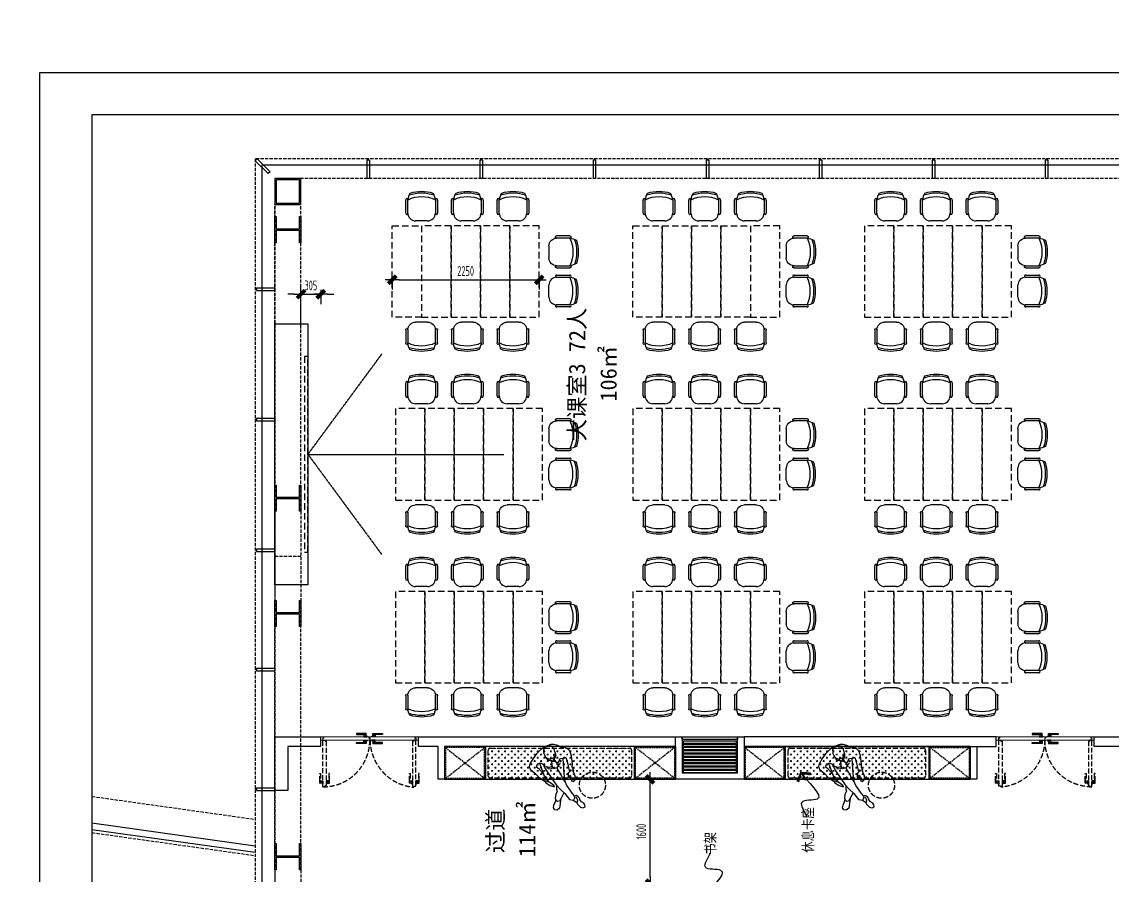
# Model space of a CAD drawing. Header units: millimetres. Extents: x 285006 to 3037698, y -2820855 to 192241.
# Drawn here: x 844881 to 861581, y -317498 to -304431 of the extents above; entities that cross this region are included whole.
import ezdxf
from ezdxf.enums import TextEntityAlignment as Align
from ezdxf.xclip import XClip

# ---------------------------------------------------------------- set-up
doc = ezdxf.new("R2010")
doc.units = ezdxf.units.MM
doc.header["$XCLIPFRAME"] = 2
doc.header["$PDMODE"] = 35
doc.header["$PDSIZE"] = -0.1
for name, pattern in [('1#C-6F$0$CONTINOUS', [0]), ('1#C-6F$0$DASHED2', [0.375, 0.25, -0.125]), ('DASH', [0.35, 0.25, -0.1]), ('DASHED', [0.75, 0.5, -0.25])]:
    doc.linetypes.add(name, pattern=pattern)
for name, color, linetype in [('1#C-6F$0$0-XREF', 7, 'Continuous'), ('1#C-6F$0$S-W-BEAMLINE', 4, '1#C-6F$0$DASHED2'), ('4玻璃幕墙', 1, 'Continuous'), ('6铝型材', 8, 'Continuous'), ('___', 4, 'Continuous'), ('__附着_A10-J_KJ_2_B_28F_SEN22M3I_设计区$0$A_WALL_BRIK(砌块墙)', 190, 'Continuous'), ('A-DOOR', 60, 'Continuous'), ('BS-SHORT CABINET', 30, 'Continuous'), ('DOOR', 60, 'Continuous'), ('DOOR--02', 8, 'Continuous'), ('DS-FINISH', 20, 'Continuous'), ('FF-FIXT--02', 8, 'DASH'), ('FF-FURN', 51, 'Continuous'), ('FF-TEXT', 50, 'Continuous'), ('FF-活动家具', 51, 'Continuous'), ('FF1-固定家具(落地、到顶)', 30, 'Continuous'), ('WALL', 255, 'Continuous'), ('WALL-地台', 8, 'Continuous')]:
    doc.layers.add(name, color=color, linetype=linetype)
doc.layers.add('WALL-1C-6F-1$0$A-WALL-GLAZ', color=142, linetype='Continuous', lineweight=18)
doc.styles.add('ar', font='arial.ttf')
doc.styles.add('CCD_DIM', font='archs.shx', dxfattribs={"width": 0.7})
doc.styles.add('DIA', font='')
doc.styles.add('T9-L46$0$CCDI-TOG-01', font='arial.ttf')
doc.styles.get('DIA').set_extended_font_data('SimSun')
doc.dimstyles.new('DIM_100', dxfattribs={"dimscale": 100, "dimtxt": 1.5, "dimasz": 1, "dimexe": 1.5, "dimexo": 1.5, "dimgap": 0.6, "dimtad": 1, "dimdec": 0, "dimrnd": 5, "dimzin": 12, "dimdsep": 46, "dimtxsty": 'CCD_DIM', "dimblk": 'CCD_Dimension_Tick', "dimcen": 0.125, "dimclrd": 44, "dimclre": 44, "dimclrt": 50, "dimadec": 0, "dimazin": 0, "dimtfac": 1, "dimtdec": 0, "dimtix": 1, "dimtmove": 2, "dimatfit": 3, "dimldrblk": 'CCD_Leader_Dot', "dimfxl": 5, "dimtvp": 1, "dimtolj": 1, "dimtzin": 0, "dimarcsym": 0})
doc.dimstyles.new('HBA_100', dxfattribs={"dimscale": 100, "dimtxt": 2.5, "dimasz": 1, "dimexe": 2, "dimexo": 2.5, "dimgap": 0.6, "dimtad": 1, "dimdec": 0, "dimzin": 0, "dimdsep": 46, "dimtxsty": 'ar', "dimblk": 'CCD_Dimension_Tick', "dimcen": 0.125, "dimclrd": 44, "dimclre": 44, "dimclrt": 50, "dimadec": 0, "dimazin": 0, "dimtfac": 1, "dimtdec": 0, "dimtix": 1, "dimtmove": 2, "dimatfit": 2, "dimldrblk": 'CCD_Leader_Dot', "dimfxl": 1, "dimtvp": 1, "dimtolj": 1, "dimtzin": 0, "dimarcsym": 0})

# ---------------------------------------------------------------- blocks, each defined once
blk = doc.blocks.new('WALL-1C-6F-1$0$mullion_____')
at = {"layer": '6铝型材'}
for p, q in [((-36798, -1713), (-36798, -1433)), ((-36798, -1433), (-36758, -1433)), ((-36758, -1713), (-36758, -1433)), ((-36798, -1713), (-36758, -1713)), ((-36778, -1713), (-36778, -1733))]:
    blk.add_line(p, q, dxfattribs=at)
blk = doc.blocks.new('WALL-1C-6F-1')
at = {"layer": '4玻璃幕墙'}
for p, q in [((98388635, 18822923), (98374985, 18822923)), ((98374985, 18822923), (98374985, 18796566))]:
    blk.add_line(p, q, dxfattribs=at)
for points in [[(98353235, 18815548), (98374885, 18812505)], [(98353235, 18815447), (98374885, 18812404)]]:
    blk.add_lwpolyline(points, dxfattribs=at)
at = {"layer": 'WALL-地台', "linetype": 'DASH', "ltscale": 200}
for p, q in [((98388735, 18823023), (98374885, 18823023)), ((98374885, 18823023), (98374885, 18796546)), ((98388435, 18822723), (98375185, 18822723)), ((98375185, 18822723), (98375185, 18796566))]:
    blk.add_line(p, q, dxfattribs=at)
for points in [[(98353235, 18815952), (98374885, 18812909)], [(98353235, 18815396), (98374885, 18812354)], [(98353235, 18814639), (98374885, 18811596)]]:
    blk.add_lwpolyline(points, dxfattribs=at)
at = {"layer": 'WALL-1C-6F-1$0$A-WALL-GLAZ', "lineweight": -3}
for p, rotation in [((98350105, 18795791), 224.9999997527846), ((98339838, 18821289), 180.0000003973278), ((98341569, 18821289), 180.0000003973278), ((98343301, 18821289), 180.0000003973278), ((98345032, 18821289), 180.0000003973278), ((98346763, 18821289), 180.0000003973278), ((98348494, 18821289), 180.0000003973278), ((98350226, 18821289), 180.0000003973278), ((98376618, 18784248), 269.9999995734953), ((98376618, 18782251), 269.9999995734953), ((98376618, 18780254), 269.9999995734953), ((98376618, 18778424), 269.9999995734953), ((98376618, 18776594), 269.9999995734953)]:
    blk.add_blockref('WALL-1C-6F-1$0$mullion_____', p, dxfattribs=dict(at, rotation=rotation))
blk = doc.blocks.new('A$C64783269')
at = {"layer": 'FF-活动家具'}
for p, q in [((1, 151), (1, 400)), ((41, 151), (41, 400)), ((570, 399), (570, 150)), ((610, 399), (610, 150)), ((419, 0), (191, 0))]:
    blk.add_line(p, q, dxfattribs=at)
for centre, radius, start, end in [((21, 405), 20.8, 344.5058, 195.4229), ((461, 332), 426, 152.8506, 170.8394), ((305, -144), 604, 64.0229, 115.9163), ((305, -200), 730, 70.8382, 109.1021), ((305, -192), 752, 72.7146, 107.2107), ((149, 332), 426, 9.0894, 27.0688), ((590, 405), 20.8, 344.5058, 195.4229), ((21, 145), 20.8, 164.5058, 15.4229), ((191, 150), 150, 179.9644, 269.9644), ((419, 150), 150, 269.9644, 359.9644), ((590, 145), 20.8, 164.5058, 15.4229)]:
    blk.add_arc(centre, radius, start, end, dxfattribs=at)
blk = doc.blocks.new('1#C-6F$0$A$C346419F8')
at = {"layer": '1#C-6F$0$S-W-BEAMLINE', "color": 6, "linetype": '1#C-6F$0$CONTINOUS'}
for points in [[(0, 400), (0, 0), (400, 0), (400, 400)], [(20, 380), (20, 20), (380, 20), (380, 380)]]:
    blk.add_lwpolyline(points, close=True, dxfattribs=at)
blk = doc.blocks.new('1#C-6F$0$A$C13D20D7F')
at = {"layer": '1#C-6F$0$S-W-BEAMLINE', "color": 6, "linetype": '1#C-6F$0$CONTINOUS'}
blk.add_lwpolyline([(380, 200), (20, 200), (20, 13), (0, 13), (0, 413), (20, 413), (20, 225), (380, 225), (380, 413), (400, 413), (400, 13), (380, 13)], close=True, dxfattribs=at)
blk = doc.blocks.new('dfgdergherhre')
at = {"layer": 'WALL-地台', "linetype": 'DASH', "ltscale": 200}
for p, q in [((3268329, 4622650, 0), (3268329, 4627346, 0)), ((3268729, 4622650, 0), (3268729, 4627346, 0)), ((3268329, 4622650, 0), (3268329, 4621284, 0)), ((3268729, 4622650, 0), (3268729, 4621284, 0)), ((3268729, 4621955, 0), (3268329, 4621955, 0)), ((3268329, 4617160, 0), (3268329, 4621284, 0)), ((3268729, 4617160, 0), (3268729, 4621284, 0)), ((3268329, 4617160, 0), (3268329, 4615794, 0)), ((3268729, 4617160, 0), (3268729, 4615794, 0))]:
    blk.add_line(p, q, dxfattribs=at)
at = {"layer": '1#C-6F$0$0-XREF', "ltscale": 1.5, "rotation": 359.999308722076}
for name, p in [('1#C-6F$0$A$C346419F8', (3268329, 4627346, 0)), ('1#C-6F$0$A$C13D20D7F', (3268329, 4626749, 0)), ('1#C-6F$0$A$C13D20D7F', (3268329, 4622638, 0)), ('1#C-6F$0$A$C13D20D7F', (3268329, 4620872, 0)), ('1#C-6F$0$A$C13D20D7F', (3268329, 4617147, 0))]:
    blk.add_blockref(name, p, dxfattribs=at)
blk = doc.blocks.new('*U477')
at = {"layer": 'DOOR', "linetype": 'Continuous', "lineweight": 0, "ltscale": 1000}
for points in [[(-758, 17), (-758, 50), (-1461, 50), (-1461, 50), (-1461, 50), (-1461, 50), (-1461, 50), (-1461, 50), (-1461, 50), (-1461, 50), (-1461, 50), (-1461, 50), (-1461, 50), (-1461, 50), (-1461, 50), (-1461, 50), (-1461, 50), (-1462, 50), (-1462, 18), (-1447, 18), (-1447, 0), (-1446, 0), (-1446, 0), (-1446, 0), (-1446, 0), (-742, 0), (-742, 17)], [(-755, 20), (-755, 50), (-39, 50), (-39, 50), (-39, 50), (-39, 50), (-39, 50), (-39, 50), (-39, 50), (-39, 50), (-39, 50), (-39, 50), (-39, 50), (-39, 50), (-39, 50), (-39, 50), (-39, 50), (-38, 50), (-38, 18), (-53, 18), (-53, 0), (-54, 0), (-54, 0), (-54, 0), (-54, 0), (-739, 0), (-739, 20), (-755, 20)]]:
    blk.add_lwpolyline(points, close=True, dxfattribs=at)
at = {"layer": 'DOOR--02', "linetype": 'DASH', "ltscale": 300}
for p, q in [((-1509, 676), (-1509, 562)), ((-1363, 676), (-1363, 562)), ((-136, 676), (-136, 562)), ((10, 676), (10, 562))]:
    blk.add_line(p, q, dxfattribs=at)
at = {"layer": 'DOOR--02'}
for p, q in [((-835, 98), (-949, 98)), ((-665, 98), (-551, 98)), ((-835, -48), (-949, -48)), ((-665, -48), (-551, -48))]:
    blk.add_line(p, q, dxfattribs=at)
at = {"layer": 'DOOR--02', "linetype": 'DASH', "ltscale": 300}
for points in [[(-1473, 677), (-1473, 712), (-1511, 712), (-1511, 669)], [(-1511, 712), (-1499, 702), (-1499, 676)], [(-1511, 676), (-1511, 562), (-1499, 562), (-1499, 676)], [(-1501, 676), (-1511, 676)], [(-1501, 676), (-1473, 676), (-1473, 676)], [(-1461, 676), (-1461, 727), (-1471, 726), (-1471, 676), (-1461, 676)], [(-1471, 710), (-1461, 710)], [(-1471, 693), (-1461, 693)], [(-1411, 676), (-1411, 727), (-1401, 726), (-1401, 676), (-1411, 676)], [(-1401, 710), (-1411, 710)], [(-1401, 693), (-1411, 693)], [(-1399, 677), (-1399, 712), (-1361, 712), (-1361, 669)], [(-1371, 676), (-1399, 676), (-1399, 676)], [(-1361, 712), (-1373, 702), (-1373, 676)], [(-1361, 676), (-1361, 562), (-1373, 562), (-1373, 676)], [(-1371, 676), (-1361, 676)], [(-100, 677), (-100, 712), (-138, 712), (-138, 669)], [(-138, 712), (-126, 702), (-126, 676)], [(-138, 676), (-138, 562), (-126, 562), (-126, 676)], [(-128, 676), (-138, 676)], [(-128, 676), (-100, 676), (-100, 676)], [(-88, 676), (-88, 727), (-98, 726), (-98, 676), (-88, 676)], [(-98, 710), (-88, 710)], [(-98, 693), (-88, 693)], [(-38, 676), (-38, 727), (-28, 726), (-28, 676), (-38, 676)], [(-28, 710), (-38, 710)], [(-28, 693), (-38, 693)], [(-26, 677), (-26, 712), (12, 712), (12, 669)], [(2, 676), (-26, 676), (-26, 676)], [(12, 712), (0, 702), (0, 676)], [(12, 676), (12, 562), (0, 562), (0, 676)], [(2, 676), (12, 676)]]:
    blk.add_lwpolyline(points, dxfattribs=at)
for points in [[(-1473, 711), (-1473, 677), (-1471, 677), (-1471, 711)], [(-1428, 755), (-1461, 755), (-1461, 51), (-1461, 51), (-1461, 51), (-1461, 51), (-1461, 51), (-1461, 51), (-1461, 51), (-1461, 51), (-1461, 51), (-1461, 51), (-1461, 51), (-1461, 51), (-1461, 51), (-1461, 51), (-1461, 51), (-1461, 50), (-1429, 50), (-1429, 65), (-1411, 65), (-1411, 66), (-1411, 66), (-1411, 66), (-1411, 66), (-1411, 770), (-1428, 770)], [(-1399, 711), (-1399, 677), (-1401, 677), (-1401, 711)], [(-100, 711), (-100, 677), (-98, 677), (-98, 711)], [(-68, 766), (-38, 766), (-38, 51), (-38, 51), (-38, 51), (-38, 51), (-38, 51), (-38, 51), (-38, 51), (-38, 51), (-38, 51), (-38, 51), (-38, 51), (-38, 51), (-38, 51), (-38, 51), (-38, 51), (-38, 50), (-70, 50), (-70, 65), (-88, 65), (-88, 66), (-88, 66), (-88, 66), (-88, 66), (-88, 751), (-68, 751), (-68, 766)], [(-26, 711), (-26, 677), (-28, 677), (-28, 711)]]:
    blk.add_lwpolyline(points, close=True, dxfattribs=at)
at = {"layer": 'DOOR--02'}
for points in [[(-835, 100), (-949, 100), (-949, 88), (-835, 88)], [(-834, 62), (-800, 62), (-800, 100), (-843, 100)], [(-836, 50), (-785, 50), (-785, 60), (-836, 60), (-836, 50)], [(-835, 90), (-835, 100)], [(-800, 100), (-809, 88), (-835, 88)], [(-835, 90), (-835, 62), (-835, 62)], [(-819, 60), (-819, 50)], [(-802, 60), (-802, 50)], [(-664, 50), (-715, 50), (-715, 60), (-664, 60), (-664, 50)], [(-666, 62), (-700, 62), (-700, 100), (-657, 100)], [(-700, 100), (-691, 88), (-665, 88)], [(-698, 60), (-698, 50)], [(-681, 60), (-681, 50)], [(-665, 100), (-551, 100), (-551, 88), (-665, 88)], [(-665, 90), (-665, 100)], [(-665, 90), (-665, 62), (-665, 62)], [(-835, -50), (-949, -50), (-949, -38), (-835, -38)], [(-834, -12), (-800, -12), (-800, -50), (-843, -50)], [(-836, 0), (-785, 0), (-785, -10), (-836, -10), (-836, 0)], [(-835, -40), (-835, -12), (-835, -12)], [(-800, -50), (-809, -38), (-835, -38)], [(-835, -40), (-835, -50)], [(-819, -10), (-819, 0)], [(-802, -10), (-802, 0)], [(-664, 0), (-715, 0), (-715, -10), (-664, -10), (-664, 0)], [(-666, -12), (-700, -12), (-700, -50), (-657, -50)], [(-700, -50), (-691, -38), (-665, -38)], [(-698, -10), (-698, 0)], [(-681, -10), (-681, 0)], [(-665, -40), (-665, -12), (-665, -12)], [(-665, -50), (-551, -50), (-551, -38), (-665, -38)], [(-665, -40), (-665, -50)]]:
    blk.add_lwpolyline(points, dxfattribs=at)
for points in [[(-800, 62), (-835, 62), (-835, 60), (-800, 60)], [(-700, 62), (-665, 62), (-665, 60), (-700, 60)], [(-800, -12), (-835, -12), (-835, -10), (-800, -10)], [(-700, -12), (-665, -12), (-665, -10), (-700, -10)]]:
    blk.add_lwpolyline(points, close=True, dxfattribs=at)
at = {"layer": 'DOOR--02', "linetype": 'DASH', "ltscale": 300}
for centre, radius, start, end in [((-1494, 38), 736, 0.9237, 83.5121), ((-39, 50), 716, 89.9199, 182.4029)]:
    blk.add_arc(centre, radius, start, end, dxfattribs=at)
at = {"layer": 'DS-FINISH', "linetype": 'Continuous', "lineweight": 0, "ltscale": 1000}
for points in [[(-1500, 50), (-1465, 50), (-1465, 15), (-1450, 15), (-1450, 0), (-1500, 0), (-1500, 50)], [(-35, 50), (0, 50), (0, 0), (-50, 0), (-50, 15), (-35, 15), (-35, 50), (0, 50)]]:
    blk.add_lwpolyline(points, dxfattribs=at)
blk = doc.blocks.new('A$C2ABA4370')
at = {"color": 8}
blk.add_wipeout([(671, 1032), (702, 979), (717, 925), (736, 785), (733, 736), (758, 678), (749, 668), (777, 596), (798, 536), (780, 523), (776, 513), (764, 505), (757, 489), (752, 482), (736, 501), (723, 496), (698, 596), (689, 592), (675, 557), (667, 557), (662, 570), (664, 632), (693, 658), (680, 676), (650, 806), (621, 897), (590, 896), (575, 874), (600, 565), (610, 492), (640, 423), (736, 287), (774, 242), (796, 252), (829, 237), (860, 203), (855, 190), (889, 146), (928, 122), (943, 94), (949, 57), (914, 40), (870, 51), (822, 107), (804, 136), (749, 171), (686, 183), (603, 283), (590, 295), (539, 199), (517, 34), (476, 0), (433, 8), (411, 41), (421, 90), (446, 149), (456, 182), (449, 198), (457, 272), (483, 329), (471, 350), (471, 416), (457, 431), (300, 666), (261, 726), (243, 760), (259, 772), (244, 777), (192, 807), (175, 801), (242, 619), (256, 596), (258, 579), (279, 567), (297, 550), (287, 536), (303, 524), (322, 505), (330, 493), (349, 472), (393, 438), (418, 423), (406, 420), (430, 407), (427, 397), (353, 421), (283, 465), (251, 509), (239, 507), (207, 533), (166, 560), (103, 626), (18, 700), (0, 748), (12, 788), (67, 880), (121, 959), (172, 1013), (224, 1057), (275, 1086), (366, 1120), (421, 1120), (485, 1103), (551, 1071), (592, 1075), (623, 1064)], dxfattribs=at)
for p, q in [((366, 1120), (275, 1086)), ((421, 1120), (366, 1120)), ((485, 1103), (421, 1120)), ((121, 959), (67, 880)), ((172, 1013), (121, 959)), ((224, 1057), (172, 1013)), ((275, 1086), (224, 1057)), ((261, 1062), (240, 1032)), ((240, 1032), (244, 991)), ((248, 977), (243, 975)), ((243, 975), (260, 942)), ((244, 991), (248, 977)), ((260, 942), (279, 905)), ((299, 1086), (261, 1062)), ((337, 1095), (299, 1086)), ((376, 1090), (337, 1095)), ((401, 1069), (376, 1090)), ((414, 1051), (401, 1069)), ((424, 1047), (414, 1051)), ((437, 918), (416, 945)), ((416, 945), (424, 912)), ((431, 1013), (424, 1047)), ((452, 954), (431, 1013)), ((450, 939), (437, 918)), ((450, 908), (452, 954)), ((551, 1071), (485, 1103)), ((592, 1075), (551, 1071)), ((623, 1064), (592, 1075)), ((671, 1032), (623, 1064)), ((702, 979), (671, 1032)), ((717, 925), (702, 979)), ((12, 788), (0, 748)), ((0, 748), (18, 700)), ((67, 880), (12, 788)), ((126, 731), (133, 771)), ((133, 771), (159, 796)), ((159, 796), (192, 807)), ((175, 801), (242, 619)), ((192, 807), (244, 777)), ((259, 772), (243, 760)), ((243, 760), (261, 726)), ((244, 777), (259, 772)), ((263, 753), (261, 763)), ((295, 738), (263, 753)), ((279, 905), (304, 871)), ((322, 877), (300, 888)), ((304, 871), (326, 851)), ((356, 872), (322, 877)), ((326, 851), (353, 845)), ((364, 854), (342, 855)), ((387, 746), (343, 726)), ((353, 845), (379, 850)), ((390, 880), (356, 872)), ((379, 850), (399, 836)), ((395, 728), (382, 838)), ((411, 893), (390, 880)), ((399, 836), (409, 842)), ((409, 842), (410, 866)), ((410, 866), (432, 881)), ((424, 912), (411, 893)), ((436, 895), (411, 875)), ((421, 869), (444, 828)), ((432, 881), (450, 908)), ((444, 828), (473, 793)), ((499, 770), (469, 722)), ((473, 793), (487, 791)), ((504, 838), (480, 807)), ((482, 747), (515, 750)), ((487, 791), (499, 770)), ((503, 777), (521, 793)), ((513, 871), (504, 838)), ((535, 876), (513, 871)), ((521, 793), (532, 816)), ((570, 880), (535, 876)), ((575, 874), (590, 896)), ((600, 565), (575, 874)), ((590, 896), (621, 897)), ((621, 897), (650, 806)), ((650, 806), (680, 676)), ((736, 785), (717, 925)), ((733, 736), (736, 785)), ((18, 700), (103, 626)), ((103, 626), (166, 560)), ((167, 698), (126, 731)), ((166, 560), (207, 533)), ((232, 634), (167, 698)), ((256, 596), (232, 634)), ((258, 579), (256, 596)), ((279, 567), (258, 579)), ((261, 726), (300, 666)), ((297, 550), (279, 567)), ((343, 726), (295, 738)), ((300, 666), (457, 431)), ((370, 701), (321, 704)), ((390, 720), (370, 701)), ((407, 706), (395, 728)), ((469, 722), (407, 706)), ((512, 646), (473, 719)), ((566, 558), (512, 646)), ((610, 487), (566, 558)), ((610, 492), (600, 565)), ((664, 632), (662, 570)), ((662, 570), (667, 557)), ((693, 658), (664, 632)), ((667, 557), (675, 557)), ((675, 557), (689, 592)), ((680, 676), (693, 658)), ((689, 592), (698, 596)), ((690, 676), (708, 689)), ((698, 596), (723, 496)), ((708, 689), (750, 682)), ((758, 678), (733, 736)), ((749, 668), (758, 678)), ((777, 596), (749, 668)), ((798, 536), (777, 596)), ((207, 533), (239, 507)), ((239, 507), (251, 509)), ((246, 534), (260, 550)), ((247, 513), (246, 534)), ((251, 509), (283, 465)), ((260, 550), (283, 552)), ((297, 496), (279, 496)), ((283, 465), (353, 421)), ((287, 536), (297, 550)), ((303, 524), (287, 536)), ((314, 485), (297, 496)), ((322, 505), (303, 524)), ((325, 480), (314, 485)), ((330, 493), (322, 505)), ((329, 489), (325, 480)), ((349, 472), (330, 493)), ((393, 438), (349, 472)), ((353, 421), (427, 397)), ((418, 423), (393, 438)), ((406, 420), (418, 423)), ((430, 407), (406, 420)), ((427, 397), (430, 407)), ((457, 431), (533, 353)), ((471, 350), (471, 416)), ((640, 423), (610, 492)), ((736, 287), (640, 423)), ((723, 496), (736, 501)), ((736, 501), (752, 482)), ((752, 482), (757, 489)), ((757, 489), (764, 505)), ((764, 505), (776, 513)), ((776, 513), (780, 523)), ((780, 523), (798, 536)), ((449, 198), (457, 272)), ((466, 160), (449, 198)), ((457, 272), (483, 329)), ((483, 329), (471, 350)), ((537, 196), (513, 154)), ((539, 199), (517, 34)), ((533, 353), (603, 283)), ((590, 295), (537, 196)), ((603, 283), (686, 183)), ((774, 242), (736, 287)), ((763, 182), (774, 211)), ((774, 211), (772, 234)), ((796, 252), (774, 242)), ((811, 205), (793, 216)), ((829, 237), (796, 252)), ((822, 186), (811, 205)), ((825, 156), (822, 186)), ((860, 203), (829, 237)), ((855, 190), (860, 203)), ((889, 146), (855, 190)), ((411, 41), (421, 90)), ((433, 8), (411, 41)), ((421, 90), (446, 149)), ((476, 0), (433, 8)), ((446, 149), (456, 182)), ((485, 152), (466, 160)), ((517, 34), (476, 0)), ((513, 154), (485, 152)), ((686, 183), (749, 171)), ((749, 171), (804, 136)), ((804, 136), (822, 107)), ((811, 126), (825, 156)), ((822, 107), (870, 51)), ((870, 51), (913, 40)), ((928, 122), (889, 146)), ((914, 40), (949, 57)), ((943, 94), (928, 122)), ((949, 57), (943, 94))]:
    blk.add_line(p, q, dxfattribs=at)
blk = doc.blocks.new('*U1127')
at = {"layer": 'FF1-固定家具(落地、到顶)', "color": 55, "linetype": 'DASH', "ltscale": 100}
for p, q in [((15, 485), (612, 15)), ((15, 15), (612, 485)), ((627, 0), (627, 500))]:
    blk.add_line(p, q, dxfattribs=at)
at = {"layer": 'FF1-固定家具(落地、到顶)'}
blk.add_lwpolyline([(0, 500), (627, 500), (627, 0), (0, 0)], close=True, dxfattribs=at)
at = {"layer": 'FF1-固定家具(落地、到顶)', "color": 55, "linetype": 'DASH', "ltscale": 100}
blk.add_lwpolyline([(15, 485), (612, 485), (612, 15), (15, 15)], close=True, dxfattribs=at)
blk = doc.blocks.new('CCD_Dimension_Tick')
at = {"color": 0, "linetype": 'ByBlock'}
for p, q in [((-1.09, 0), (0, 0)), ((0, 0), (1.09, 0))]:
    blk.add_line(p, q, dxfattribs=at)
at = {"color": 0, "linetype": 'Continuous', "const_width": 0.608}
blk.add_lwpolyline([(-0.61, -0.61), (0.61, 0.61)], dxfattribs=at)
blk = doc.blocks.new('*D1124')
at = {"layer": '___', "color": 44, "lineweight": -2, "transparency": 16777216}
for p, q in [((850554, -308381), (850554, -308531)), ((850654, -308381), (852704, -308381)), ((852804, -308337), (852804, -308531))]:
    blk.add_line(p, q, dxfattribs=at)
at = {"layer": 'Defpoints', "color": 0, "transparency": 16777216}
for p in [(850554, -308254), (852804, -308187), (852804, -308381)]:
    blk.add_point(p, dxfattribs=at)
at = {"layer": '___', "color": 44, "lineweight": -2, "transparency": 16777216, "xscale": 100, "yscale": 100, "zscale": 100, "rotation": 180}
blk.add_blockref('CCD_Dimension_Tick', (850554, -308381), dxfattribs=at)
at = {"layer": '___', "color": 44, "lineweight": -2, "transparency": 16777216, "xscale": 100, "yscale": 100, "zscale": 100}
blk.add_blockref('CCD_Dimension_Tick', (852804, -308381), dxfattribs=at)
at = {"layer": '___', "color": 50, "transparency": 16777216, "insert": (851679, -308246), "char_height": 150, "attachment_point": 5, "style": 'CCD_DIM'}
blk.add_mtext('\\A1;2250', dxfattribs=at)
blk = doc.blocks.new('CCD_Leader_Dot')
at = {"color": 0, "linetype": 'ByBlock'}
blk.add_line((-5, 0), (-10, 0), dxfattribs=at)
at = {"color": 0, "linetype": 'ByBlock', "const_width": 5}
blk.add_lwpolyline([(-2.5, 0, 1), (2.5, 0, 1)], format="xyb", close=True, dxfattribs=at)
blk = doc.blocks.new('*U1128')
at = {"layer": 'FF1-固定家具(落地、到顶)', "color": 55, "linetype": 'DASH', "ltscale": 100}
for p, q in [((15, 485), (612, 15)), ((15, 15), (612, 485)), ((627, 0), (627, 500))]:
    blk.add_line(p, q, dxfattribs=at)
at = {"layer": 'FF1-固定家具(落地、到顶)'}
blk.add_lwpolyline([(0, 500), (627, 500), (627, 0), (0, 0)], close=True, dxfattribs=at)
at = {"layer": 'FF1-固定家具(落地、到顶)', "color": 55, "linetype": 'DASH', "ltscale": 100}
blk.add_lwpolyline([(15, 485), (612, 485), (612, 15), (15, 15)], close=True, dxfattribs=at)
blk = doc.blocks.new('CCD_Leader_Arrow')
at = {"color": 0, "linetype": 'ByBlock'}
blk.add_line((0, 0), (-1, 0), dxfattribs=at)
for points in [[(-0.86, 0.67), (-0.6, 0.85), (-0.24, 0), (0, 0)], [(-0.86, -0.67), (-0.6, -0.85), (-0.24, 0), (0, 0)]]:
    blk.add_solid(points, dxfattribs=at)
blk = doc.blocks.new('*D1125')
at = {"layer": '___', "color": 44, "lineweight": -2, "transparency": 16777216}
for p, q in [((849156, -732), (849156, -82)), ((849461, -164), (849461, -382)), ((849056, -232), (848956, -232)), ((849156, -232), (849461, -232)), ((849561, -232), (849661, -232))]:
    blk.add_line(p, q, dxfattribs=at)
at = {"layer": 'Defpoints', "color": 0, "transparency": 16777216}
for p in [(849461, -14, 0), (849461, -232), (849156, -315129, 0)]:
    blk.add_point(p, dxfattribs=at)
at = {"layer": '___', "color": 44, "lineweight": -2, "transparency": 16777216, "xscale": 100, "yscale": 100, "zscale": 100}
blk.add_blockref('CCD_Dimension_Tick', (849156, -232), dxfattribs=at)
at = {"layer": '___', "color": 44, "lineweight": -2, "transparency": 16777216, "xscale": 100, "yscale": 100, "zscale": 100, "rotation": 180}
blk.add_blockref('CCD_Dimension_Tick', (849461, -232), dxfattribs=at)
at = {"layer": '___', "color": 50, "transparency": 16777216, "insert": (849308, -97), "char_height": 150, "attachment_point": 5, "style": 'CCD_DIM'}
blk.add_mtext('\\A1;305', dxfattribs=at)
blk = doc.blocks.new('*D1130')
at = {"layer": '___', "color": 44, "lineweight": -2, "transparency": 16777216}
for p, q in [((854503, -316029), (854353, -316029)), ((854503, -317530), (854503, -316129)), ((854503, -317630), (854353, -317630))]:
    blk.add_line(p, q, dxfattribs=at)
at = {"layer": 'Defpoints', "color": 0, "transparency": 16777216}
for p in [(854503, -316029), (854506, -316029, 0), (854506, -317630, 0)]:
    blk.add_point(p, dxfattribs=at)
at = {"layer": '___', "color": 44, "lineweight": -2, "transparency": 16777216, "xscale": 100, "yscale": 100, "zscale": 100}
for p, rotation in [((854503, -316029), 90), ((854503, -317630), 270)]:
    blk.add_blockref('CCD_Dimension_Tick', p, dxfattribs=dict(at, rotation=rotation))
at = {"layer": '___', "color": 50, "transparency": 16777216, "insert": (854368, -316830), "char_height": 150, "attachment_point": 5, "rotation": 90, "style": 'CCD_DIM'}
blk.add_mtext('\\A1;1600', dxfattribs=at)
blk = doc.blocks.new('*D1148')
at = {"layer": '___', "color": 44, "lineweight": -2, "transparency": 16777216}
for p, q in [((849056, -308602), (848956, -308602)), ((849156, -309102), (849156, -308452)), ((849156, -308602), (849461, -308602)), ((849461, -308534), (849461, -308752)), ((849561, -308602), (849661, -308602))]:
    blk.add_line(p, q, dxfattribs=at)
at = {"layer": 'Defpoints', "color": 0, "transparency": 16777216}
for p in [(849461, -308384, 0), (849461, -308602), (849156, -623499, 0)]:
    blk.add_point(p, dxfattribs=at)
at = {"layer": '___', "color": 44, "lineweight": -2, "transparency": 16777216, "xscale": 100, "yscale": 100, "zscale": 100}
blk.add_blockref('CCD_Dimension_Tick', (849156, -308602), dxfattribs=at)
at = {"layer": '___', "color": 44, "lineweight": -2, "transparency": 16777216, "xscale": 100, "yscale": 100, "zscale": 100, "rotation": 180}
blk.add_blockref('CCD_Dimension_Tick', (849461, -308602), dxfattribs=at)
at = {"layer": '___', "color": 50, "transparency": 16777216, "insert": (849308, -308467), "char_height": 150, "attachment_point": 5, "style": 'CCD_DIM'}
blk.add_mtext('\\A1;305', dxfattribs=at)
blk = doc.blocks.new('FGDHFYTJYTJYT')
at = {"layer": 'FF-TEXT', "color": 50, "style": 'DIA'}
for s, rotation, p in [('大课室3 72人 ', 89.9152, (853384, -309746)), ('106㎡', 89.9152, (853866, -309820)), ('114㎡', 90.0848, (852619, -316794)), ('过道', 90.0848, (852136, -316820))]:
    blk.add_text(s, height=250, rotation=rotation, dxfattribs=at).set_placement(p, align=Align.MIDDLE_CENTER)
at = {"layer": 'FF-TEXT', "color": 2, "style": 'T9-L46$0$CCDI-TOG-01', "width": 0.8}
for s, p in [('休息卡座', (857002, -317154)), ('书架', (855507, -317186))]:
    blk.add_text(s, height=160, rotation=90, dxfattribs=at).set_placement(p)

msp = doc.modelspace()

# ---------------------------------------------------------------- linework, layer by layer
at = {"color": 8, "linetype": 'DASH'}
for q in [(850397.1, -309515.3, 0), (852263.6, -311053.7, 0), (850397.1, -312592.1, 0)]:
    msp.add_line((849262.7, -311053.7, 0), q, dxfattribs=at)
at = {"elevation": 0}
msp.add_lwpolyline([(845956.1, -315802.5), (845956.1, -327831.2), (846388.1, -327958.8), (845566.8, -328033.7), (845956.1, -328146.1), (845956.1, -338722.8)], dxfattribs=at)
at = {"layer": 'A-DOOR', "elevation": 0}
msp.add_lwpolyline([(854993.3, -315379.1), (855843.4, -315379.1), (855843.4, -315419.1), (854993.3, -315419.1), (854993.3, -315379.1)], dxfattribs=at)
for points in [[(855013.3, -315439), (855823.4, -315439), (855823.4, -315479), (855013.3, -315479)], [(855013.3, -315489), (855823.4, -315489), (855823.4, -315529), (855013.3, -315529)], [(855013.3, -315539), (855823.4, -315539), (855823.4, -315579), (855013.3, -315579)], [(855013.3, -315589), (855823.4, -315589), (855823.4, -315629), (855013.3, -315629)], [(855013.3, -315639), (855823.4, -315639), (855823.4, -315679), (855013.3, -315679)], [(855013.3, -315689), (855823.4, -315689), (855823.4, -315729), (855013.3, -315729)], [(855013.3, -315739), (855823.4, -315739), (855823.4, -315779), (855013.3, -315779)], [(855013.3, -315789), (855823.4, -315789), (855823.4, -315829), (855013.3, -315829)], [(855013.3, -315839), (855823.4, -315839), (855823.4, -315879), (855013.3, -315879)], [(855013.3, -315889), (855823.4, -315889), (855823.4, -315929), (855013.3, -315929)]]:
    msp.add_lwpolyline(points, close=True, dxfattribs=at)
at = {"layer": 'Defpoints', "elevation": 0}
msp.add_lwpolyline([(845156.1, -305204.9), (865505.7, -305204.9), (865505.7, -362884), (845156.1, -362884)], close=True, dxfattribs=at)
at = {"layer": 'FF-FURN', "linetype": 'DASHED', "ltscale": 200}
for points in [[(851004.3, -307553.7), (851004.3, -308953.7), (850554.3, -308953.7), (850554.3, -307553.7)], [(851454.3, -308953.7), (851454.3, -307553.7), (851004.3, -307553.7), (851004.3, -308953.7)], [(851904.3, -308953.7), (851904.3, -307553.7), (851454.3, -307553.7), (851454.3, -308953.7)], [(852354.3, -308953.7), (852354.3, -307553.7), (851904.3, -307553.7), (851904.3, -308953.7)], [(852354.3, -307553.7), (852354.3, -308953.7), (852804.3, -308953.7), (852804.3, -307553.7)], [(854689.3, -307553.7), (854689.3, -308953.7), (854239.3, -308953.7), (854239.3, -307553.7)], [(855139.3, -307553.7), (855139.3, -308953.7), (854689.3, -308953.7), (854689.3, -307553.7)], [(855589.3, -307553.7), (855589.3, -308953.7), (855139.3, -308953.7), (855139.3, -307553.7)], [(856039.3, -307553.7), (856039.3, -308953.7), (855589.3, -308953.7), (855589.3, -307553.7)], [(856039.3, -307553.7), (856039.3, -308953.7), (856489.3, -308953.7), (856489.3, -307553.7)], [(857786.8, -307553.7), (857786.8, -308953.7), (858236.8, -308953.7), (858236.8, -307553.7)], [(858236.8, -307553.7), (858236.8, -308953.7), (858686.8, -308953.7), (858686.8, -307553.7)], [(858686.8, -307553.7), (858686.8, -308953.7), (859136.8, -308953.7), (859136.8, -307553.7)], [(859136.8, -307553.7), (859136.8, -308953.7), (859586.8, -308953.7), (859586.8, -307553.7)], [(859586.8, -307553.7), (859586.8, -308953.7), (860036.8, -308953.7), (860036.8, -307553.7)], [(850604.3, -310353.7), (850604.3, -311753.7), (851054.3, -311753.7), (851054.3, -310353.7)], [(851054.3, -310353.7), (851054.3, -311753.7), (851504.3, -311753.7), (851504.3, -310353.7)], [(851504.3, -310353.7), (851504.3, -311753.7), (851954.3, -311753.7), (851954.3, -310353.7)], [(851954.3, -310353.7), (851954.3, -311753.7), (852404.3, -311753.7), (852404.3, -310353.7)], [(852404.3, -310353.7), (852404.3, -311753.7), (852854.3, -311753.7), (852854.3, -310353.7)], [(854239.3, -310353.7), (854239.3, -311753.7), (854689.3, -311753.7), (854689.3, -310353.7)], [(854689.3, -310353.7), (854689.3, -311753.7), (855139.3, -311753.7), (855139.3, -310353.7)], [(855139.3, -310353.7), (855139.3, -311753.7), (855589.3, -311753.7), (855589.3, -310353.7)], [(855589.3, -310353.7), (855589.3, -311753.7), (856039.3, -311753.7), (856039.3, -310353.7)], [(856039.3, -310353.7), (856039.3, -311753.7), (856489.3, -311753.7), (856489.3, -310353.7)], [(857786.8, -310353.7), (857786.8, -311753.7), (858236.8, -311753.7), (858236.8, -310353.7)], [(858236.8, -310353.7), (858236.8, -311753.7), (858686.8, -311753.7), (858686.8, -310353.7)], [(858686.8, -310353.7), (858686.8, -311753.7), (859136.8, -311753.7), (859136.8, -310353.7)], [(859136.8, -310353.7), (859136.8, -311753.7), (859586.8, -311753.7), (859586.8, -310353.7)], [(859586.8, -310353.7), (859586.8, -311753.7), (860036.8, -311753.7), (860036.8, -310353.7)], [(850604.3, -313153.7), (850604.3, -314553.7), (851054.3, -314553.7), (851054.3, -313153.7)], [(851054.3, -313153.7), (851054.3, -314553.7), (851504.3, -314553.7), (851504.3, -313153.7)], [(851504.3, -313153.7), (851504.3, -314553.7), (851954.3, -314553.7), (851954.3, -313153.7)], [(851954.3, -313153.7), (851954.3, -314553.7), (852404.3, -314553.7), (852404.3, -313153.7)], [(852404.3, -313153.7), (852404.3, -314553.7), (852854.3, -314553.7), (852854.3, -313153.7)], [(854239.3, -313153.7), (854239.3, -314553.7), (854689.3, -314553.7), (854689.3, -313153.7)], [(854689.3, -313153.7), (854689.3, -314553.7), (855139.3, -314553.7), (855139.3, -313153.7)], [(855139.3, -313153.7), (855139.3, -314553.7), (855589.3, -314553.7), (855589.3, -313153.7)], [(855589.3, -313153.7), (855589.3, -314553.7), (856039.3, -314553.7), (856039.3, -313153.7)], [(856039.3, -313153.7), (856039.3, -314553.7), (856489.3, -314553.7), (856489.3, -313153.7)], [(857786.8, -313153.7), (857786.8, -314553.7), (858236.8, -314553.7), (858236.8, -313153.7)], [(858236.8, -313153.7), (858236.8, -314553.7), (858686.8, -314553.7), (858686.8, -313153.7)], [(858686.8, -313153.7), (858686.8, -314553.7), (859136.8, -314553.7), (859136.8, -313153.7)], [(859136.8, -313153.7), (859136.8, -314553.7), (859586.8, -314553.7), (859586.8, -313153.7)], [(859586.8, -313153.7), (859586.8, -314553.7), (860036.8, -314553.7), (860036.8, -313153.7)]]:
    msp.add_lwpolyline(points, close=True, dxfattribs=at)
at = {"layer": 'FF-FURN', "linetype": 'DASHED', "ltscale": 200, "elevation": 0}
msp.add_lwpolyline([(849212.7, -312553.7), (849262.7, -312553.7), (849262.7, -309553.7), (849212.7, -309553.7)], close=True, dxfattribs=at)
at = {"layer": 'FF-FURN', "linetype": 'DASH', "ltscale": 300}
for centre in [(853619.8, -316120.1), (858047.3, -316120.1)]:
    msp.add_circle(centre, 200, dxfattribs=at)
at = {"layer": 'WALL', "elevation": 0}
for points in [[(849262.7, -313053.7), (848756, -313053.7), (848756, -309053.7), (849262.7, -309053.7)], [(848955.8, -315529), (848955.7, -316199.4), (848756, -316199.4), (848756.2, -315379), (849455.9, -315379), (849455.9, -315529)], [(859405.8, -315529.1), (859505.8, -315529.1), (859505.8, -316029), (859405.8, -316029)]]:
    msp.add_lwpolyline(points, close=True, dxfattribs=at)
for points in [[(850955.9, -315529), (850955.9, -315379.1), (854893.3, -315379.1), (854893.3, -315379.1), (854993.3, -315379.1), (854993.3, -315929), (855843.4, -315929), (855843.4, -315379.1), (855943.4, -315379.1), (855943.4, -316029), (854893.3, -316029), (854893.3, -315529), (851355.9, -315529), (851355.9, -316029), (851255.9, -316029), (851255.9, -315529), (850955.9, -315529), (850955.9, -315379)], [(854893.3, -315529), (854893.3, -315379.1)], [(859805.8, -315529.1), (859805.8, -315379.1)], [(861805.8, -316444), (861805.8, -315529.1), (861305.8, -315529), (861305.8, -315379), (862005.9, -315379.1), (862005.9, -316444)]]:
    msp.add_lwpolyline(points, dxfattribs=at)

# ---------------------------------------------------------------- block references
at = {"xscale": -1, "rotation": 180}
for p in [(851355.9, -315529, 0), (855943.4, -315529, 0)]:
    msp.add_blockref('*U1127', p, dxfattribs=at)
at = {"rotation": 180}
for name, p in [('*U1128', (854893.3, -315529, 0)), ('*U1127', (859405.8, -315529, 0))]:
    msp.add_blockref(name, p, dxfattribs=at)
at = {"layer": '1#C-6F$0$0-XREF', "ltscale": 1.5}
ref = msp.add_blockref('WALL-1C-6F-1', (-97526656.2, -19128364.2, 0), dxfattribs=dict(at, rotation=359.999308722076))
XClip(ref).set_block_clipping_path([(98372385.8231538981, 18767467.007476639), (98391135.4026873261, 18767467.2336917371), (98391134.7242774069, 18823696.4636914618), (98372385.144743979, 18823696.2374763638)])
at = {"layer": '__附着_A10-J_KJ_2_B_28F_SEN22M3I_设计区$0$A_WALL_BRIK(砌块墙)'}
msp.add_blockref('dfgdergherhre', (-2419573.4, -4934574.6), dxfattribs=at)
at = {"layer": 'DS-FINISH', "rotation": 180}
msp.add_blockref('*U477', (849455.9, -315379, 0), dxfattribs=at)
at = {"layer": 'DS-FINISH', "xscale": -1, "rotation": 180}
msp.add_blockref('*U477', (861305.8, -315379, 0), dxfattribs=at)
at = {"layer": 'FF-FURN', "linetype": 'DASHED', "ltscale": 200, "xscale": 0.8, "yscale": 0.8, "zscale": 0.8}
for p in [(850760.1, -307478.8), (851460.1, -307478.8), (852160.1, -307478.8), (854395.1, -307478.8), (855095.1, -307478.8), (855795.1, -307478.8), (857942.6, -307478.8), (858642.6, -307478.8), (859342.6, -307478.8), (850760.1, -310278.8), (851460.1, -310278.8), (852160.1, -310278.8), (854395.1, -310278.8), (855095.1, -310278.8), (855795.1, -310278.8), (857942.6, -310278.8), (858642.6, -310278.8), (859342.6, -310278.8), (850760.1, -313078.8), (851460.1, -313078.8), (852160.1, -313078.8), (854395.1, -313078.8), (855095.1, -313078.8), (855795.1, -313078.8), (857942.6, -313078.8), (858642.6, -313078.8), (859342.6, -313078.8)]:
    msp.add_blockref('A$C64783269', p, dxfattribs=at)
at = {"layer": 'FF-FURN', "linetype": 'DASHED', "ltscale": 200}
for p, xscale, yscale, zscale, rotation in [((852954.3, -308197.9), -0.8, 0.8, 0.8, 269.9999999999999), ((856589.3, -308197.9), -0.8, 0.8, 0.8, 269.9999999999999), ((860136.8, -308197.9), -0.8, 0.8, 0.8, 269.9999999999999), ((852954.3, -308309.5), 0.8000000000000002, 0.8000000000000002, 0.8000000000000002, 270.0000006730583), ((856589.3, -308309.5), 0.8000000000000002, 0.8000000000000002, 0.8000000000000002, 270.0000006730583), ((860136.8, -308309.5), 0.8000000000000002, 0.8000000000000002, 0.8000000000000002, 270.0000006730583), ((850760.1, -309028.7), -0.8, 0.8, 0.8, 180), ((851460.1, -309028.7), -0.8, 0.8, 0.8, 180), ((852160.1, -309028.7), -0.8, 0.8, 0.8, 180), ((854395.1, -309028.7), -0.8, 0.8, 0.8, 180), ((855095.1, -309028.7), -0.8, 0.8, 0.8, 180), ((855795.1, -309028.7), -0.8, 0.8, 0.8, 180), ((857942.6, -309028.7), -0.8, 0.8, 0.8, 180), ((858642.6, -309028.7), -0.8, 0.8, 0.8, 180), ((859342.6, -309028.7), -0.8, 0.8, 0.8, 180), ((852954.3, -310997.9), -0.8, 0.8, 0.8, 269.9999999999999), ((856589.3, -310997.9), -0.8, 0.8, 0.8, 269.9999999999999), ((860136.8, -310997.9), -0.8, 0.8, 0.8, 269.9999999999999), ((852954.3, -311109.5), 0.8000000000000002, 0.8000000000000002, 0.8000000000000002, 270.0000006730583), ((856589.3, -311109.5), 0.8000000000000002, 0.8000000000000002, 0.8000000000000002, 270.0000006730583), ((860136.8, -311109.5), 0.8000000000000002, 0.8000000000000002, 0.8000000000000002, 270.0000006730583), ((850760.1, -311828.7), -0.8, 0.8, 0.8, 180), ((851460.1, -311828.7), -0.8, 0.8, 0.8, 180), ((852160.1, -311828.7), -0.8, 0.8, 0.8, 180), ((854395.1, -311828.7), -0.8, 0.8, 0.8, 180), ((855095.1, -311828.7), -0.8, 0.8, 0.8, 180), ((855795.1, -311828.7), -0.8, 0.8, 0.8, 180), ((857942.6, -311828.7), -0.8, 0.8, 0.8, 180), ((858642.6, -311828.7), -0.8, 0.8, 0.8, 180), ((859342.6, -311828.7), -0.8, 0.8, 0.8, 180), ((852954.3, -313797.9), -0.8, 0.8, 0.8, 269.9999999999999), ((856589.3, -313797.9), -0.8, 0.8, 0.8, 269.9999999999999), ((860136.8, -313797.9), -0.8, 0.8, 0.8, 269.9999999999999), ((852954.3, -313909.5), 0.8000000000000002, 0.8000000000000002, 0.8000000000000002, 270.0000006730583), ((856589.3, -313909.5), 0.8000000000000002, 0.8000000000000002, 0.8000000000000002, 270.0000006730583), ((860136.8, -313909.5), 0.8000000000000002, 0.8000000000000002, 0.8000000000000002, 270.0000006730583), ((850760.1, -314628.7), -0.8, 0.8, 0.8, 180), ((851460.1, -314628.7), -0.8, 0.8, 0.8, 180), ((852160.1, -314628.7), -0.8, 0.8, 0.8, 180), ((854395.1, -314628.7), -0.8, 0.8, 0.8, 180), ((855095.1, -314628.7), -0.8, 0.8, 0.8, 180), ((855795.1, -314628.7), -0.8, 0.8, 0.8, 180), ((857942.6, -314628.7), -0.8, 0.8, 0.8, 180), ((858642.6, -314628.7), -0.8, 0.8, 0.8, 180), ((859342.6, -314628.7), -0.8, 0.8, 0.8, 180)]:
    msp.add_blockref('A$C64783269', p, dxfattribs=dict(at, xscale=xscale, yscale=yscale, zscale=zscale, rotation=rotation))

# ---------------------------------------------------------------- dimensions: what is measured, and where the dimension line sits
at = {"layer": '___'}
for base, p1, p2, picture, middle in [((849461, -231.6), (849155.9, -315129, 0), (849461, -13.7, 0), '*D1125', (849308.4, -96.6)), ((852804.3, -308380.5), (850554.3, -308253.7), (852804.3, -308186.8), '*D1124', (851679.3, -308245.5)), ((849461, -308601.6), (849155.9, -623499, 0), (849461, -308383.7, 0), '*D1148', (849308.4, -308466.6))]:
    dim = msp.add_linear_dim(base=base, p1=p1, p2=p2, dimstyle='DIM_100', override={"dimfxlon": 1}, dxfattribs=at)
    dim.commit()
    dim.dimension.update_dxf_attribs({"geometry": picture, "text_midpoint": middle})
dim = msp.add_aligned_dim(p1=(854506.1, -317630.3, 0), p2=(854506.1, -316029, 0), distance=2.8, dimstyle='DIM_100', override={"dimfxlon": 1}, dxfattribs=at)
dim.commit()
dim.dimension.update_dxf_attribs({"geometry": '*D1130', "text_midpoint": (854368.3, -316829.7)})

# ---------------------------------------------------------------- leaders
at = {"layer": 'FF-TEXT', "color": 52, "path_type": 1}
msp.add_leader([(855329.4, -317843.4), (855588.3, -317423.9), (855350, -317375.1), (855424.5, -317155.6)], dimstyle='HBA_100', override={"dimscale": 1, "dimasz": 150, "dimtad": 0, "dimclrd": 0, "dimldrblk": 'CCD_Leader_Arrow'}, dxfattribs=at)

# ---------------------------------------------------------------- next in the draw order: block references
at = {"color": 8, "xscale": 0.9, "yscale": 0.9, "zscale": 0.9}
for p in [(852652.8, -316504), (857080.2, -316504)]:
    msp.add_blockref('A$C2ABA4370', p, dxfattribs=at)

# ---------------------------------------------------------------- next in the draw order: hatches: boundary and pattern name
at = {"layer": 'FF-FIXT--02'}
h = msp.add_hatch(dxfattribs=at)
h.set_pattern_fill('CROSS', color=256, scale=200, angle=-90, style=0)
h.set_pattern_definition([(270, (623433.467, 548262.733), (50, -50), [25, -75]), (360, (623420.967, 548250.233), (50, 50), [25, -75])])
edge = h.paths.add_edge_path()
edge.add_line((852055.3, -315550.8), (854189.6, -315550.8))
edge.add_arc((854189.6, -315580.8), 30, 0, 90, ccw=False)
edge.add_line((854219.6, -315580.8), (854219.6, -315980.8))
edge.add_arc((854189.6, -315980.8), 30, -90, 0, ccw=False)
edge.add_line((854189.6, -316010.8), (852055.3, -316010.8))
edge.add_arc((852055.3, -315980.8), 30, 180, 270, ccw=False)
edge.add_line((852025.3, -315980.8), (852025.3, -315580.8))
edge.add_arc((852055.3, -315580.8), 30, 90, 180, ccw=False)
h = msp.add_hatch(dxfattribs=at)
h.set_pattern_fill('CROSS', color=256, scale=200, angle=-90, style=0)
h.set_pattern_definition([(270, (627860.947, 548262.675), (50, -50), [25, -75]), (360, (627848.447, 548250.175), (50, 50), [25, -75])])
edge = h.paths.add_edge_path()
edge.add_line((856646.6, -315550.9), (858692, -315550.9))
edge.add_arc((858692, -315580.9), 30, 0, 90, ccw=False)
edge.add_line((858722, -315580.9), (858722, -315980.9))
edge.add_arc((858692, -315980.9), 30, -90, 0, ccw=False)
edge.add_line((858692, -316010.9), (856646.6, -316010.9))
edge.add_arc((856646.6, -315980.9), 30, 180, 270, ccw=False)
edge.add_line((856616.6, -315980.9), (856616.6, -315580.9))
edge.add_arc((856646.6, -315580.9), 30, 90, 180, ccw=False)

# ---------------------------------------------------------------- next in the draw order: linework, layer by layer
at = {"layer": 'BS-SHORT CABINET', "elevation": 0}
for points in [[(851355.9, -316029), (854893.3, -316029), (854893.3, -315529), (851355.9, -315529)], [(855943.4, -316029), (859405.8, -316029), (859405.8, -315529), (855943.4, -315529)]]:
    msp.add_lwpolyline(points, close=True, dxfattribs=at)
at = {"layer": 'FF-FURN', "linetype": 'DASH', "ltscale": 300, "elevation": 0}
for points in [[(852055.3, -315550.8), (854189.6, -315550.8, -0.4142136), (854219.6, -315580.8), (854219.6, -315980.8, -0.4142136), (854189.6, -316010.8), (852055.3, -316010.8, -0.4142136), (852025.3, -315980.8), (852025.3, -315580.8, -0.4142136)], [(856646.6, -315550.9), (858692, -315550.9, -0.4142136), (858722, -315580.9), (858722, -315980.9, -0.4142136), (858692, -316010.9), (856646.6, -316010.9, -0.4142136), (856616.6, -315980.9), (856616.6, -315580.9, -0.4142136)]]:
    msp.add_lwpolyline(points, format="xyb", close=True, dxfattribs=at)
at = {"layer": 'WALL', "elevation": 0}
msp.add_lwpolyline([(855943.4, -315529.1), (859805.8, -315529.1), (859805.8, -315379.1), (855943.4, -315379.1)], close=True, dxfattribs=at)

# ---------------------------------------------------------------- next in the draw order: block references
at = {"layer": '___'}
msp.add_blockref('FGDHFYTJYTJYT', (0, 0), dxfattribs=at)

# ---------------------------------------------------------------- next in the draw order: leaders
at = {"layer": 'FF-TEXT', "color": 52, "path_type": 1}
msp.add_leader([(856805, -315914), (857063.9, -316333.4), (856825.6, -316382.3), (856900.1, -316601.8)], dimstyle='HBA_100', override={"dimscale": 1, "dimasz": 150, "dimtad": 0, "dimclrd": 0, "dimldrblk": 'CCD_Leader_Arrow'}, dxfattribs=at)

doc.saveas('drawing.dxf')
